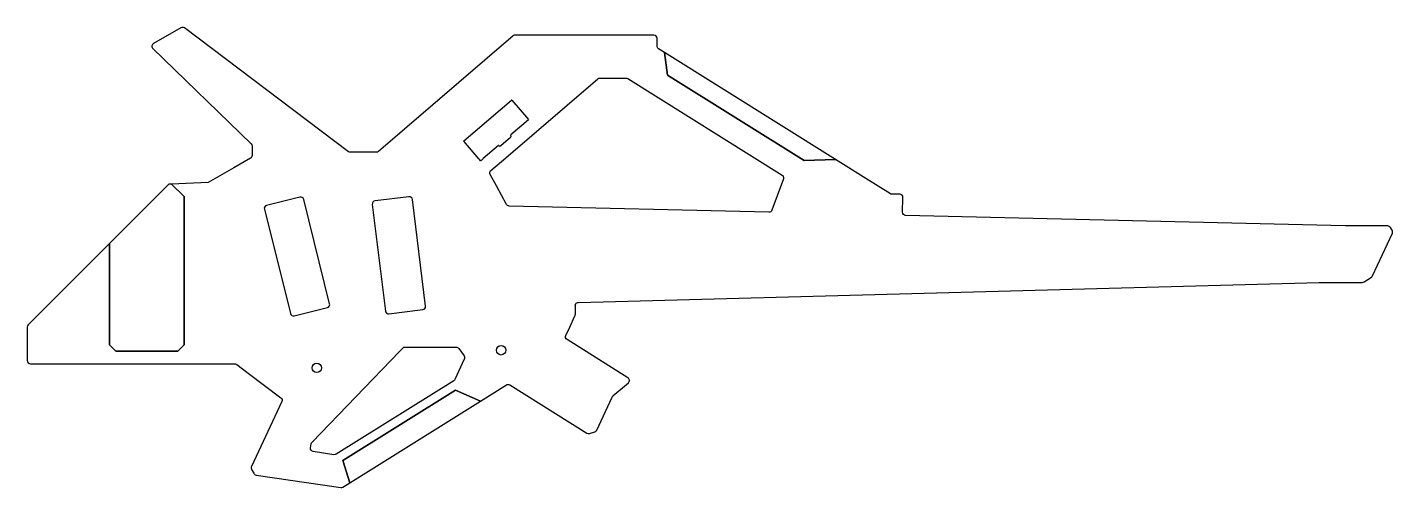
# Model space of a CAD drawing. Header units: millimetres. Extents: x -89 to 1283, y -137 to 325.
import ezdxf

# ---------------------------------------------------------------- set-up
doc = ezdxf.new("R2010")
doc.units = ezdxf.units.MM

msp = doc.modelspace()

# ---------------------------------------------------------------- linework, layer by layer
for p, q in [((349.8, 211), (397.6, 252)), ((398, 251.9), (414.7, 232.5)), ((414.6, 232.1), (396.9, 217)), ((364.9, 193), (349.7, 210.7)), ((384.5, 206.3), (369.2, 193.2)), ((396.6, 214.6), (386.9, 206.2)), ((461.7, 45.7), (461.7, 36.8))]:
    msp.add_line(p, q)
for points in [[(462.2, 47.4, -0.254241), (464.8, 48.9), (1209, 69), (1252.5, 69, 0.142766), (1254.2, 69.5), (1261.7, 74.3, 0.142766), (1262.8, 75.6), (1282.7, 118.3, 0.256291), (1282.5, 121.3), (1280.7, 124.1, 0.256291), (1278, 125.6), (1235.3, 125.6), (793.6, 136.1, -0.414214), (790.5, 139.4), (790.9, 154.3, 0.421215), (787.7, 157.6), (780, 157.6, -0.140541), (778.3, 158), (753.7, 173.4), (723.3, 192.4), (691.6, 191.3), (554.5, 276.9), (551.2, 299.9), (545.4, 303.6, -0.137923), (544.2, 304.9, -0.116537), (543.9, 306.3), (543.9, 314.1, 0.414214), (540.7, 317.2), (401.5, 317.2, 0.17918), (399.4, 316.5), (264.1, 200.3, -0.17918), (262, 199.6), (235.7, 199.6, -0.16286), (233.8, 200.2), (68.9, 324.4, 0.300966), (65.4, 324.6), (37.9, 308.7, 0.498025), (37.3, 303.7), (135.9, 208.1, -0.202988), (136.9, 205.8), (136.9, 196.3, -0.267949), (135.3, 193.6), (118.5, 183.9), (92.9, 169.1), (56.1, 167.7), (68.7, 155.1), (68.7, 154.3), (68.7, 6.4), (62.4, 0), (0, 0), (-6.3, 6.4), (-6.3, 108), (-88, 26.3, 0.198912), (-88.9, 24.1), (-88.9, -9.5, 0.414214), (-85.7, -12.7), (42.4, -12.7), (119.6, -12.7)], [(551.2, 299.9), (545.4, 303.6, -0.137923), (544.2, 304.9, -0.116537), (543.9, 306.3), (543.9, 314.1, 0.414214), (540.7, 317.2), (401.5, 317.2, 0.17918), (399.4, 316.5), (264.1, 200.3, -0.17918), (262, 199.6), (235.7, 199.6, -0.16286), (233.8, 200.2), (68.9, 324.4, 0.300966), (65.4, 324.6), (37.9, 308.7, 0.498025), (37.3, 303.7), (135.9, 208.1, -0.202988), (136.9, 205.8), (136.9, 196.3, -0.267949), (135.3, 193.6), (118.5, 183.9), (92.9, 169.1), (56.1, 167.7)], [(376.9, 181.2), (391.8, 194), (484.2, 273.3, -0.17918), (486.3, 274.1), (512.8, 274.1, -0.064343), (513.6, 274, -0.075515), (514.5, 273.6), (669.5, 176.7, -0.143956), (670.7, 175.4, -0.199969), (670.8, 172.9), (659.3, 141.5, -0.321865), (656.3, 139.4), (395.3, 145.6, -0.267949), (392.6, 147.3), (382.4, 165.9), (376.2, 177.3)], [(462.2, 47.4, -0.254241), (464.8, 48.9), (1209, 69), (1252.5, 69, 0.142766), (1254.2, 69.5), (1261.7, 74.3, 0.142766), (1262.8, 75.6), (1282.7, 118.3, 0.256291), (1282.5, 121.3), (1280.7, 124.1, 0.256291), (1278, 125.6), (1235.3, 125.6), (793.6, 136.1, -0.414214), (790.5, 139.4), (790.9, 154.3, 0.421215), (787.7, 157.6), (780, 157.6, -0.140541), (778.3, 158), (753.7, 173.4), (723.3, 192.4)], [(-6.3, 108), (-88, 26.3, 0.198912), (-88.9, 24.1), (-88.9, -9.5, 0.414214), (-85.7, -12.7), (42.4, -12.7), (119.6, -12.7)], [(121.5, -13.3), (133.1, -22.1), (165.9, -46.8, -0.354119), (166.9, -50.7), (136.4, -116, 0.23662), (136.5, -118.8), (138.6, -122.7, 0.23662), (140.9, -124.4), (226.1, -137.1, 0.178577), (228.3, -136.6), (235.1, -132.4), (228.1, -109.8), (341.2, -39.1), (366.4, -50.3), (392.5, -34, -0.286745), (395.9, -34), (473.3, -82.4, 0.214838), (475.9, -82.7), (481.2, -81.1, 0.214838), (483.2, -79.4), (498.7, -46.1, -0.10672), (499.5, -45), (515, -31.8, 0.506047), (514.6, -26.7), (453.4, 11.6, -0.378866), (452.2, 15.7), (456.1, 24.1), (461.4, 35.5)], [(366.4, -50.3), (392.5, -34, -0.286745), (395.9, -34), (473.3, -82.4, 0.214838), (475.9, -82.7), (481.2, -81.1, 0.214838), (483.2, -79.4), (498.7, -46.1, -0.10672), (499.5, -45), (515, -31.8, 0.506047), (514.6, -26.7), (453.4, 11.6, -0.378866), (452.2, 15.7), (456.1, 24.1), (461.4, 35.5)], [(290.6, 4), (315.3, 4), (342, 4, -0.244698), (344.6, 2.6), (349.9, -4.9, -0.267949), (350.1, -8.1), (340.7, -28.4, -0.144993), (339.5, -29.7), (221.4, -103.5, -0.178577), (219.2, -104), (198.4, -100.8, -0.414214), (195.7, -97.2), (196.4, -93, -0.156149), (197.2, -91.3), (285, -0.4), (288.3, 3)], [(121.5, -13.3), (133.1, -22.1), (165.9, -46.8, -0.354119), (166.9, -50.7), (136.4, -116, 0.23662), (136.5, -118.8), (138.6, -122.7, 0.23662), (140.9, -124.4), (226.1, -137.1, 0.178577), (228.3, -136.6), (235.1, -132.4)]]:
    msp.add_lwpolyline(points, format="xyb")
for points in [[(551.2, 299.9), (554.5, 276.9), (691.6, 191.3), (723.3, 192.4)], [(-6.3, 108), (-6.3, 6.4), (0, 0), (62.4, 0), (68.7, 6.4), (68.7, 154.3), (68.7, 155.1), (56.1, 167.7), (53.3, 167.6)], [(366.4, -50.3), (341.2, -39.1), (228.1, -109.8), (235.1, -132.4)]]:
    msp.add_lwpolyline(points, close=True)
for points in [[(723.3, 192.4), (691.6, 191.3), (554.5, 276.9), (551.2, 299.9)], [(56.1, 167.7), (68.7, 155.1), (68.7, 154.3), (68.7, 6.4), (62.4, 0), (0, 0), (-6.3, 6.4), (-6.3, 108)], [(235.1, -132.4), (228.1, -109.8), (341.2, -39.1), (366.4, -50.3)]]:
    msp.add_lwpolyline(points)
for points in [[(188.8, 152.3, 0.414214), (184.9, 154.6), (151.6, 146.3, 0.414214), (149.3, 142.5), (175.4, 37.7, 0.414214), (179.3, 35.4), (212.6, 43.7, 0.414214), (214.9, 47.6)], [(308.4, 41.6, 0.414214), (311.2, 45.1), (298.1, 152.2, 0.414214), (294.5, 155), (260.5, 150.8, 0.414214), (257.7, 147.3), (270.9, 40.1, 0.414214), (274.4, 37.4)]]:
    msp.add_lwpolyline(points, format="xyb", close=True)
for centre in [(387.2, 0.8), (202, -16.9)]:
    msp.add_circle(centre, 4.75)
for centre, major_axis, ratio, start_param, end_param in [((397.8, 251.8), (-0.254, -0.009), 0.999048, 3.813309, 5.384105), ((349.9, 210.8), (-0.254, -0.009), 0.999048, 5.384105, 6.954902), ((384.7, 206.1), (0.254, 0.009), 0.999048, 0.771884, 2.242513), ((385.9, 207.4), (-1.52, -0.06), 0.999048, 0.771884, 2.242513), ((395.7, 215.8), (-1.52, -0.06), 0.999048, 2.242513, 3.713141), ((397.1, 216.8), (-0.254, -0.009), 0.999048, 5.384105, 6.854734), ((365.9, 165.3), (527.8, -615.8), 0.021258, 1.594561, 1.597534), ((370.2, 165.5), (-774.5, -663.9), 0.021258, 4.695493, 4.69853)]:
    msp.add_ellipse(centre, major_axis=major_axis, ratio=ratio, start_param=start_param, end_param=end_param)
for points, knots in [([(366.8, 191.2), (366.8, 191.1), (366.8, 191.1), (366.7, 191.1), (366.7, 191.1), (366.7, 191.1), (366.6, 191.1), (366.6, 191.1), (366.5, 191.1), (366.5, 191.1), (366.5, 191.2), (366.5, 191.2), (366.5, 191.2)], [-0.01629837, -0.01629837, -0.01629837, -0.01629837, -0.00956784, -0.00956784, 0, 0, 0, 0.00956785, 0.00956785, 0.0191357, 0.0191357, 0.02197304, 0.02197304, 0.02197304, 0.02197304]), ([(376.2, 177.3), (376.2, 177.3), (376.1, 177.4), (375.9, 177.9), (375.8, 178.3), (375.8, 179.1), (375.9, 179.5), (376.1, 180.3), (376.4, 180.7), (376.7, 181), (376.8, 181.1), (376.9, 181.2)], [1.2947464, 1.2947464, 1.2947464, 1.2947464, 1.3156985, 1.3156985, 1.4353182, 1.4353182, 1.5549475, 1.5549475, 1.6745768, 1.6745768, 1.7098895, 1.7098895, 1.7098895, 1.7098895]), ([(461.7, 45.7), (461.7, 46), (461.7, 46.3), (461.9, 46.8), (462, 47.1), (462.2, 47.4)], [0.5226023, 0.5226023, 0.5226023, 0.5226023, 0.597994, 0.597994, 0.6877846, 0.6877846, 0.6877846, 0.6877846]), ([(461.4, 35.5), (461.5, 35.7), (461.6, 35.9), (461.7, 36.3), (461.7, 36.6), (461.7, 36.8)], [0.3030554, 0.3030554, 0.3030554, 0.3030554, 0.358813, 0.358813, 0.4342183, 0.4342183, 0.4342183, 0.4342183]), ([(288.3, 3), (288.5, 3.2), (288.7, 3.4), (289.3, 3.8), (289.7, 3.9), (290.3, 4), (290.4, 4), (290.6, 4)], [0.7567225, 0.7567225, 0.7567225, 0.7567225, 0.8374585, 0.8374585, 0.957068, 0.957068, 1.0012748, 1.0012748, 1.0012748, 1.0012748]), ([(119.6, -12.7), (119.8, -12.7), (120.1, -12.7), (120.8, -12.9), (121.2, -13.1), (121.5, -13.3), (121.5, -13.3), (121.5, -13.3)], [1.0011101, 1.0011101, 1.0011101, 1.0011101, 1.0765057, 1.0765057, 1.1961078, 1.1961078, 1.1969279, 1.1969279, 1.1969279, 1.1969279])]:
    msp.add_open_spline(points, degree=3, knots=knots)

doc.saveas('drawing.dxf')
